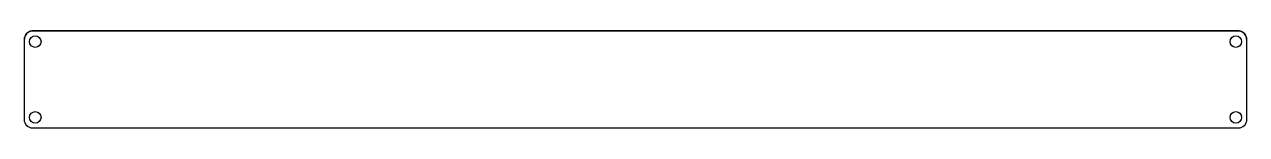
# Model space of a CAD drawing. Header units: millimetres. Extents: x 18 to 305, y -52 to -29.
import ezdxf

# ---------------------------------------------------------------- set-up
doc = ezdxf.new("R2010")
doc.units = ezdxf.units.MM
doc.layers.get('0').update_dxf_attribs({"linetype": 'CONTINUOUS'})

msp = doc.modelspace()

# ---------------------------------------------------------------- linework, layer by layer
for p, q in [((18.46, -30.49), (18.44, -30.77)), ((18.52, -30.21), (18.46, -30.49)), ((18.62, -29.94), (18.52, -30.21)), ((18.76, -29.69), (18.62, -29.94)), ((18.93, -29.46), (18.76, -29.69)), ((19.13, -29.26), (18.93, -29.46)), ((19.36, -29.09), (19.13, -29.26)), ((19.61, -28.95), (19.36, -29.09)), ((19.87, -28.85), (19.61, -28.95)), ((20.15, -28.79), (19.87, -28.85)), ((20.44, -28.77), (20.15, -28.79)), ((303.44, -28.77), (20.44, -28.77)), ((303.72, -28.79), (303.44, -28.77)), ((304, -28.85), (303.72, -28.79)), ((304.27, -28.95), (304, -28.85)), ((304.52, -29.09), (304.27, -28.95)), ((304.75, -29.26), (304.52, -29.09)), ((304.95, -29.46), (304.75, -29.26)), ((305.12, -29.69), (304.95, -29.46)), ((305.26, -29.94), (305.12, -29.69)), ((305.36, -30.21), (305.26, -29.94)), ((305.42, -30.49), (305.36, -30.21)), ((305.44, -30.77), (305.42, -30.49))]:
    msp.add_line(p, q)
msp.add_lwpolyline([(20.44, -28.77), (303.44, -28.77, -0.414214), (305.44, -30.77), (305.44, -49.63, -0.414214), (303.44, -51.63), (20.44, -51.63, -0.414214), (18.44, -49.63), (18.44, -30.77, -0.414214)], format="xyb", close=True)
for centre in [(20.98, -31.31), (20.98, -31.31), (302.92, -31.31), (302.92, -31.31), (20.98, -49.09), (20.98, -49.09), (302.92, -49.09), (302.92, -49.09)]:
    msp.add_circle(centre, 1.35)

doc.saveas('drawing.dxf')
